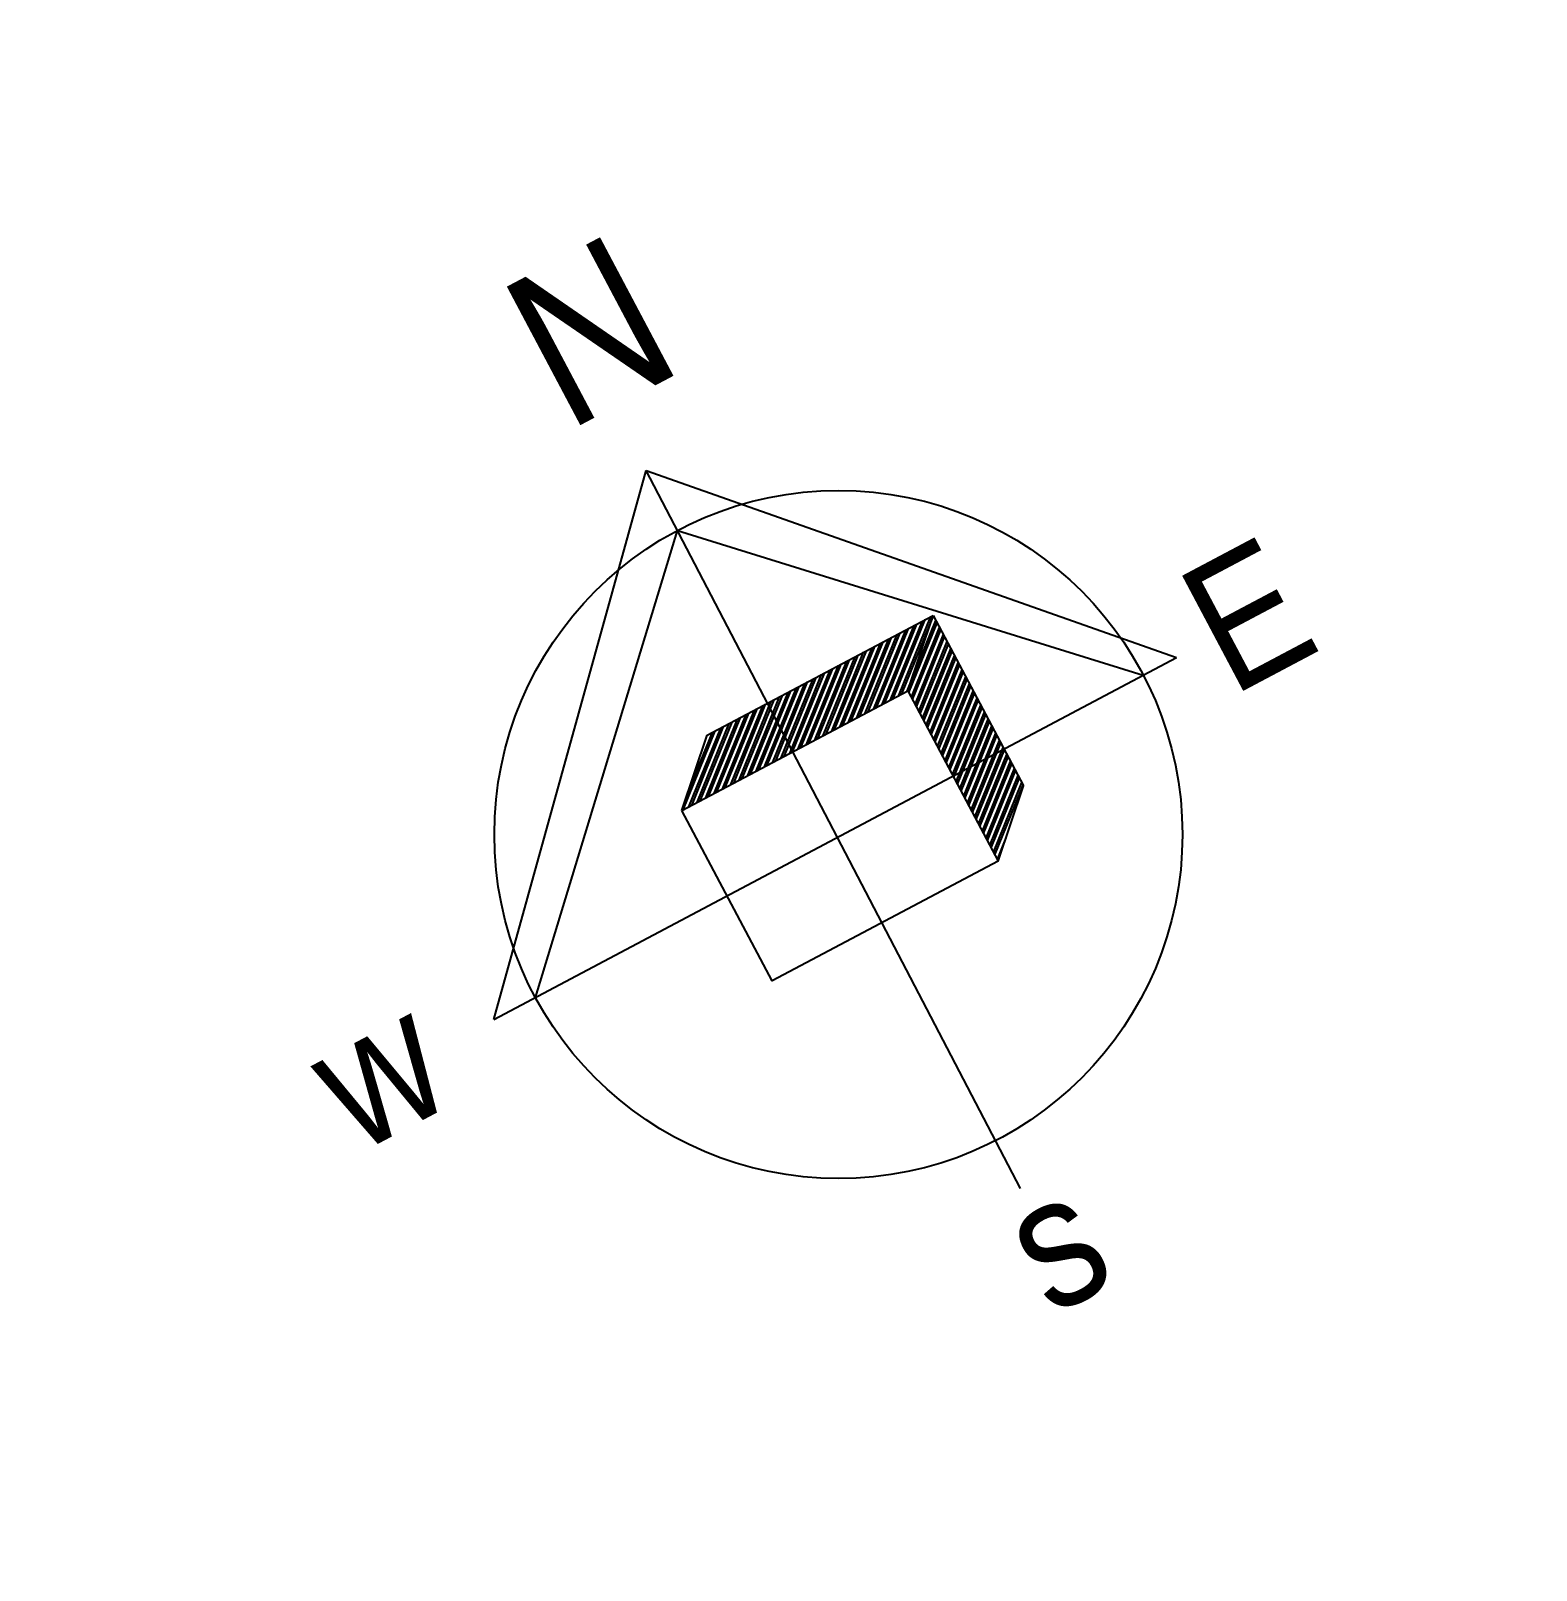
# Model space of a CAD drawing. Header units: millimetres. Extents: x 1943.2 to 1969.5, y 673.4 to 700.3.
import ezdxf

# ---------------------------------------------------------------- set-up
doc = ezdxf.new("R2010")
doc.units = ezdxf.units.MM
doc.layers.add('SLD', color=7, linetype='Continuous')
doc.styles.add('Cordia TCR', font='cordia.shx', dxfattribs={"width": 0.9})

# ---------------------------------------------------------------- blocks, each defined once
blk = doc.blocks.new('A$C2504c8d9')
h = blk.add_hatch()
h.set_pattern_fill('ANSI32', color=256, scale=0.315788, angle=175)
h.set_pattern_definition([(220, (-1347.85997, -599.01598), (0.076119175, -0.0907153), []), (220, (-1347.91558, -599.01112), (0.076119175, -0.0907153), [])])
h.paths.add_polyline_path([(3.652, 2.928), (2.535, 1.869), (2.535, 0), (3.652, 0)])
h.paths.add_polyline_path([(3.652, 0), (2.535, 0), (2.535, -1.869), (3.652, -0.81)])
h.paths.add_polyline_path([(3.652, 2.928), (0.018, 2.928), (0.01, 1.869), (2.535, 1.869)])
h.paths.add_polyline_path([(0.018, 2.928), (-1.303, 2.928), (-2.42, 1.869), (0.01, 1.869)])
for points in [[(-7.532, 0), (0.057, 8.015)], [(-0.055, -7.673), (0.057, 8.015)], [(0.057, 8.015), (7.431, 0)], [(-6.624, 0), (0.047, 6.702), (6.705, 0)], [(-2.42, 1.869), (-1.303, 2.928)], [(-1.303, 2.928), (3.652, 2.928)], [(2.535, 1.869), (3.652, 2.928)], [(3.652, 2.928), (3.652, -0.81)], [(-7.532, 0), (7.431, 0)], [(2.535, -1.869), (3.652, -0.81)]]:
    blk.add_lwpolyline(points)
blk.add_lwpolyline([(-2.42, 1.869), (2.535, 1.869), (2.535, -1.869), (-2.42, -1.869)], close=True)
blk.add_circle((0.041, 0.038), 6.665)
at = {"color": 1, "style": 'Cordia TCR', "width": 0.9}
blk.add_text('N', height=3.038, rotation=180, dxfattribs=at).set_placement((1.681, 12.424))
at = {"style": 'Cordia TCR', "width": 0.9}
for s, p in [('E', (8.024, -1.178)), ('w', (-11.096, -1.079)), ('s', (-0.7, -10.15))]:
    blk.add_text(s, height=2.526, dxfattribs=at).set_placement(p)

msp = doc.modelspace()

# ---------------------------------------------------------------- block references
at = {"layer": 'SLD', "xscale": 0.902438202599539, "yscale": 0.902438202599539, "zscale": 0.902438202599539, "rotation": 27.93275259695916}
msp.add_blockref('A$C2504c8d9', (1957.267, 686.231), dxfattribs=at)

doc.saveas('drawing.dxf')
